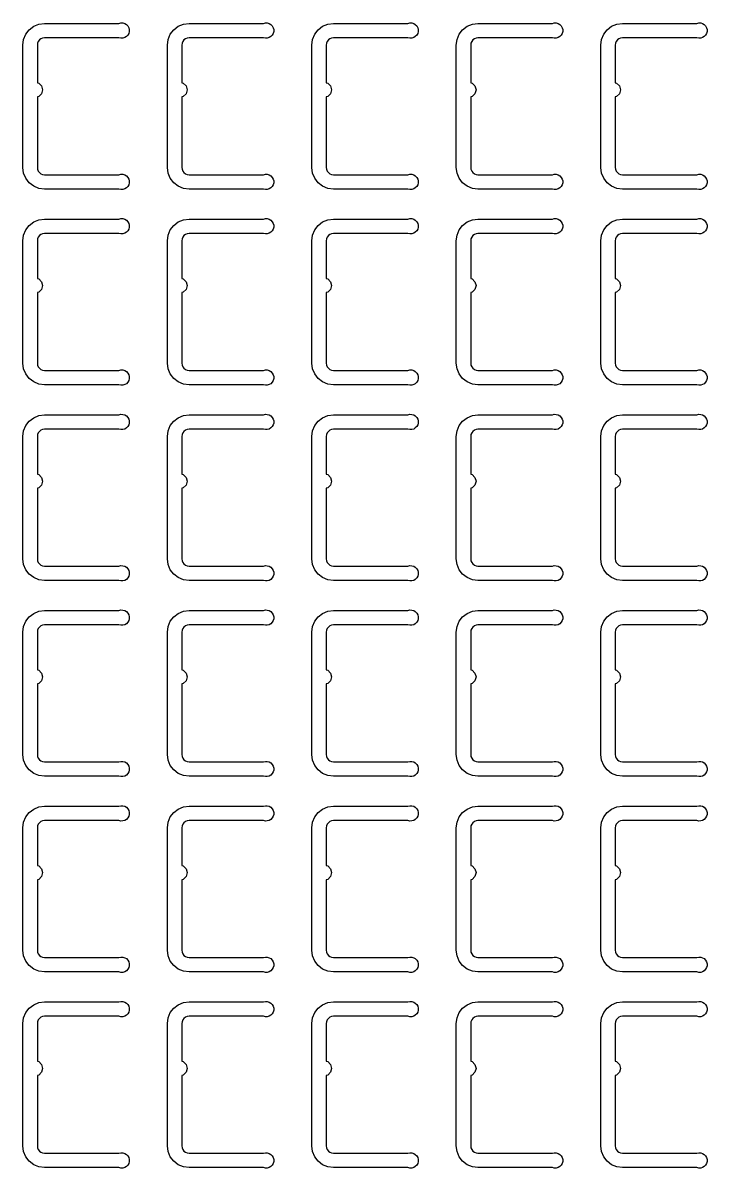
# Model space of a CAD drawing. Extents: x 11 to 212, y 11 to 212.
# Drawn here: x 56.73 to 65.09, y 123.32 to 137.29 of the extents above; entities that cross this region are included whole.
import ezdxf

# ---------------------------------------------------------------- set-up
doc = ezdxf.new("R2010")
doc.units = 0
doc.layers.add('L4', color=7, linetype='continuous')

msp = doc.modelspace()

# ---------------------------------------------------------------- linework, layer by layer
at = {"layer": 'L4'}
for points in [[(57.903, 135.441), (57.926, 135.447), (57.95, 135.446), (57.973, 135.439), (57.994, 135.427), (58.011, 135.409), (58.023, 135.388), (58.029, 135.365), (58.029, 135.341), (58.023, 135.318), (58.011, 135.297), (57.994, 135.279), (57.973, 135.267), (57.95, 135.26), (57.926, 135.259), (57.903, 135.265), (56.994, 135.265), (56.926, 135.274), (56.862, 135.3), (56.807, 135.342), (56.765, 135.397), (56.738, 135.461), (56.729, 135.529), (56.729, 137.024), (56.738, 137.092), (56.765, 137.156), (56.807, 137.211), (56.862, 137.253), (56.926, 137.279), (56.994, 137.288), (57.903, 137.288), (57.926, 137.294), (57.95, 137.293), (57.973, 137.286), (57.994, 137.274), (58.011, 137.256), (58.023, 137.235), (58.029, 137.212), (58.029, 137.188), (58.023, 137.165), (58.011, 137.144), (57.994, 137.126), (57.973, 137.114), (57.95, 137.107), (57.926, 137.106), (57.903, 137.112), (56.994, 137.112), (56.971, 137.109), (56.95, 137.1), (56.932, 137.086), (56.918, 137.068), (56.909, 137.046), (56.906, 137.024), (56.906, 136.563), (56.924, 136.558), (56.958, 136.524), (56.971, 136.476), (56.958, 136.429), (56.924, 136.395), (56.906, 136.39), (56.906, 135.529), (56.909, 135.507), (56.918, 135.485), (56.932, 135.467), (56.95, 135.453), (56.971, 135.444), (56.994, 135.441)], [(59.667, 135.441), (59.691, 135.447), (59.715, 135.446), (59.738, 135.439), (59.759, 135.427), (59.775, 135.409), (59.787, 135.388), (59.793, 135.365), (59.793, 135.341), (59.787, 135.318), (59.775, 135.297), (59.759, 135.279), (59.738, 135.267), (59.715, 135.26), (59.691, 135.259), (59.667, 135.265), (58.759, 135.265), (58.69, 135.274), (58.626, 135.3), (58.572, 135.342), (58.53, 135.397), (58.503, 135.461), (58.494, 135.529), (58.494, 137.024), (58.503, 137.092), (58.53, 137.156), (58.572, 137.211), (58.626, 137.253), (58.69, 137.279), (58.759, 137.288), (59.667, 137.288), (59.691, 137.294), (59.715, 137.293), (59.738, 137.286), (59.759, 137.274), (59.775, 137.256), (59.787, 137.235), (59.793, 137.212), (59.793, 137.188), (59.787, 137.165), (59.775, 137.144), (59.759, 137.126), (59.738, 137.114), (59.715, 137.107), (59.691, 137.106), (59.667, 137.112), (58.759, 137.112), (58.736, 137.109), (58.715, 137.1), (58.696, 137.086), (58.682, 137.068), (58.674, 137.046), (58.671, 137.024), (58.671, 136.563), (58.688, 136.558), (58.723, 136.524), (58.735, 136.476), (58.723, 136.429), (58.688, 136.395), (58.671, 136.39), (58.671, 135.529), (58.674, 135.507), (58.682, 135.485), (58.696, 135.467), (58.715, 135.453), (58.736, 135.444), (58.759, 135.441)], [(61.432, 135.441), (61.455, 135.447), (61.48, 135.446), (61.503, 135.439), (61.523, 135.427), (61.54, 135.409), (61.552, 135.388), (61.558, 135.365), (61.558, 135.341), (61.552, 135.318), (61.54, 135.297), (61.523, 135.279), (61.503, 135.267), (61.48, 135.26), (61.455, 135.259), (61.432, 135.265), (60.524, 135.265), (60.455, 135.274), (60.391, 135.3), (60.336, 135.342), (60.294, 135.397), (60.268, 135.461), (60.259, 135.529), (60.259, 137.024), (60.268, 137.092), (60.294, 137.156), (60.336, 137.211), (60.391, 137.253), (60.455, 137.279), (60.524, 137.288), (61.432, 137.288), (61.455, 137.294), (61.48, 137.293), (61.503, 137.286), (61.523, 137.274), (61.54, 137.256), (61.552, 137.235), (61.558, 137.212), (61.558, 137.188), (61.552, 137.165), (61.54, 137.144), (61.523, 137.126), (61.503, 137.114), (61.48, 137.107), (61.455, 137.106), (61.432, 137.112), (60.524, 137.112), (60.501, 137.109), (60.479, 137.1), (60.461, 137.086), (60.447, 137.068), (60.438, 137.046), (60.435, 137.024), (60.435, 136.563), (60.453, 136.558), (60.487, 136.524), (60.5, 136.476), (60.487, 136.429), (60.453, 136.395), (60.435, 136.39), (60.435, 135.529), (60.438, 135.507), (60.447, 135.485), (60.461, 135.467), (60.479, 135.453), (60.501, 135.444), (60.524, 135.441)], [(63.197, 135.441), (63.22, 135.447), (63.244, 135.446), (63.267, 135.439), (63.288, 135.427), (63.305, 135.409), (63.317, 135.388), (63.323, 135.365), (63.323, 135.341), (63.317, 135.318), (63.305, 135.297), (63.288, 135.279), (63.267, 135.267), (63.244, 135.26), (63.22, 135.259), (63.197, 135.265), (62.288, 135.265), (62.22, 135.274), (62.156, 135.3), (62.101, 135.342), (62.059, 135.397), (62.033, 135.461), (62.024, 135.529), (62.024, 137.024), (62.033, 137.092), (62.059, 137.156), (62.101, 137.211), (62.156, 137.253), (62.22, 137.279), (62.288, 137.288), (63.197, 137.288), (63.22, 137.294), (63.244, 137.293), (63.267, 137.286), (63.288, 137.274), (63.305, 137.256), (63.317, 137.235), (63.323, 137.212), (63.323, 137.188), (63.317, 137.165), (63.305, 137.144), (63.288, 137.126), (63.267, 137.114), (63.244, 137.107), (63.22, 137.106), (63.197, 137.112), (62.288, 137.112), (62.265, 137.109), (62.244, 137.1), (62.226, 137.086), (62.212, 137.068), (62.203, 137.046), (62.2, 137.024), (62.2, 136.563), (62.218, 136.558), (62.252, 136.524), (62.265, 136.476), (62.252, 136.429), (62.218, 136.395), (62.2, 136.39), (62.2, 135.529), (62.203, 135.507), (62.212, 135.485), (62.226, 135.467), (62.244, 135.453), (62.265, 135.444), (62.288, 135.441)], [(64.961, 135.441), (64.985, 135.447), (65.009, 135.446), (65.032, 135.439), (65.053, 135.427), (65.069, 135.409), (65.081, 135.388), (65.087, 135.365), (65.087, 135.341), (65.081, 135.318), (65.069, 135.297), (65.053, 135.279), (65.032, 135.267), (65.009, 135.26), (64.985, 135.259), (64.961, 135.265), (64.053, 135.265), (63.984, 135.274), (63.921, 135.3), (63.866, 135.342), (63.824, 135.397), (63.797, 135.461), (63.788, 135.529), (63.788, 137.024), (63.797, 137.092), (63.824, 137.156), (63.866, 137.211), (63.921, 137.253), (63.984, 137.279), (64.053, 137.288), (64.961, 137.288), (64.985, 137.294), (65.009, 137.293), (65.032, 137.286), (65.053, 137.274), (65.069, 137.256), (65.081, 137.235), (65.087, 137.212), (65.087, 137.188), (65.081, 137.165), (65.069, 137.144), (65.053, 137.126), (65.032, 137.114), (65.009, 137.107), (64.985, 137.106), (64.961, 137.112), (64.053, 137.112), (64.03, 137.109), (64.009, 137.1), (63.991, 137.086), (63.977, 137.068), (63.968, 137.046), (63.965, 137.024), (63.965, 136.563), (63.982, 136.558), (64.017, 136.524), (64.029, 136.476), (64.017, 136.429), (63.982, 136.395), (63.965, 136.39), (63.965, 135.529), (63.968, 135.507), (63.977, 135.485), (63.991, 135.467), (64.009, 135.453), (64.03, 135.444), (64.053, 135.441)], [(57.903, 133.053), (57.926, 133.058), (57.95, 133.058), (57.973, 133.051), (57.994, 133.038), (58.011, 133.021), (58.023, 133), (58.029, 132.977), (58.029, 132.953), (58.023, 132.929), (58.011, 132.908), (57.994, 132.891), (57.973, 132.879), (57.95, 132.872), (57.926, 132.871), (57.903, 132.876), (56.994, 132.876), (56.926, 132.885), (56.862, 132.912), (56.807, 132.954), (56.765, 133.009), (56.738, 133.073), (56.729, 133.141), (56.729, 134.635), (56.738, 134.704), (56.765, 134.768), (56.807, 134.822), (56.862, 134.865), (56.926, 134.891), (56.994, 134.9), (57.903, 134.9), (57.926, 134.905), (57.95, 134.905), (57.973, 134.898), (57.994, 134.885), (58.011, 134.868), (58.023, 134.847), (58.029, 134.824), (58.029, 134.8), (58.023, 134.776), (58.011, 134.755), (57.994, 134.738), (57.973, 134.726), (57.95, 134.719), (57.926, 134.718), (57.903, 134.724), (56.994, 134.724), (56.971, 134.721), (56.95, 134.712), (56.932, 134.698), (56.918, 134.679), (56.909, 134.658), (56.906, 134.635), (56.906, 134.174), (56.924, 134.17), (56.958, 134.135), (56.971, 134.088), (56.958, 134.041), (56.924, 134.007), (56.906, 134.002), (56.906, 133.141), (56.909, 133.118), (56.918, 133.097), (56.932, 133.079), (56.95, 133.065), (56.971, 133.056), (56.994, 133.053)], [(59.667, 133.053), (59.691, 133.058), (59.715, 133.058), (59.738, 133.051), (59.759, 133.038), (59.775, 133.021), (59.787, 133), (59.793, 132.977), (59.793, 132.953), (59.787, 132.929), (59.775, 132.908), (59.759, 132.891), (59.738, 132.879), (59.715, 132.872), (59.691, 132.871), (59.667, 132.876), (58.759, 132.876), (58.69, 132.885), (58.626, 132.912), (58.572, 132.954), (58.53, 133.009), (58.503, 133.073), (58.494, 133.141), (58.494, 134.635), (58.503, 134.704), (58.53, 134.768), (58.572, 134.822), (58.626, 134.865), (58.69, 134.891), (58.759, 134.9), (59.667, 134.9), (59.691, 134.905), (59.715, 134.905), (59.738, 134.898), (59.759, 134.885), (59.775, 134.868), (59.787, 134.847), (59.793, 134.824), (59.793, 134.8), (59.787, 134.776), (59.775, 134.755), (59.759, 134.738), (59.738, 134.726), (59.715, 134.719), (59.691, 134.718), (59.667, 134.724), (58.759, 134.724), (58.736, 134.721), (58.715, 134.712), (58.696, 134.698), (58.682, 134.679), (58.674, 134.658), (58.671, 134.635), (58.671, 134.174), (58.688, 134.17), (58.723, 134.135), (58.735, 134.088), (58.723, 134.041), (58.688, 134.007), (58.671, 134.002), (58.671, 133.141), (58.674, 133.118), (58.682, 133.097), (58.696, 133.079), (58.715, 133.065), (58.736, 133.056), (58.759, 133.053)], [(61.432, 133.053), (61.455, 133.058), (61.48, 133.058), (61.503, 133.051), (61.523, 133.038), (61.54, 133.021), (61.552, 133), (61.558, 132.977), (61.558, 132.953), (61.552, 132.929), (61.54, 132.908), (61.523, 132.891), (61.503, 132.879), (61.48, 132.872), (61.455, 132.871), (61.432, 132.876), (60.524, 132.876), (60.455, 132.885), (60.391, 132.912), (60.336, 132.954), (60.294, 133.009), (60.268, 133.073), (60.259, 133.141), (60.259, 134.635), (60.268, 134.704), (60.294, 134.768), (60.336, 134.822), (60.391, 134.865), (60.455, 134.891), (60.524, 134.9), (61.432, 134.9), (61.455, 134.905), (61.48, 134.905), (61.503, 134.898), (61.523, 134.885), (61.54, 134.868), (61.552, 134.847), (61.558, 134.824), (61.558, 134.8), (61.552, 134.776), (61.54, 134.755), (61.523, 134.738), (61.503, 134.726), (61.48, 134.719), (61.455, 134.718), (61.432, 134.724), (60.524, 134.724), (60.501, 134.721), (60.479, 134.712), (60.461, 134.698), (60.447, 134.679), (60.438, 134.658), (60.435, 134.635), (60.435, 134.174), (60.453, 134.17), (60.487, 134.135), (60.5, 134.088), (60.487, 134.041), (60.453, 134.007), (60.435, 134.002), (60.435, 133.141), (60.438, 133.118), (60.447, 133.097), (60.461, 133.079), (60.479, 133.065), (60.501, 133.056), (60.524, 133.053)], [(63.197, 133.053), (63.22, 133.058), (63.244, 133.058), (63.267, 133.051), (63.288, 133.038), (63.305, 133.021), (63.317, 133), (63.323, 132.977), (63.323, 132.953), (63.317, 132.929), (63.305, 132.908), (63.288, 132.891), (63.267, 132.879), (63.244, 132.872), (63.22, 132.871), (63.197, 132.876), (62.288, 132.876), (62.22, 132.885), (62.156, 132.912), (62.101, 132.954), (62.059, 133.009), (62.033, 133.073), (62.024, 133.141), (62.024, 134.635), (62.033, 134.704), (62.059, 134.768), (62.101, 134.822), (62.156, 134.865), (62.22, 134.891), (62.288, 134.9), (63.197, 134.9), (63.22, 134.905), (63.244, 134.905), (63.267, 134.898), (63.288, 134.885), (63.305, 134.868), (63.317, 134.847), (63.323, 134.824), (63.323, 134.8), (63.317, 134.776), (63.305, 134.755), (63.288, 134.738), (63.267, 134.726), (63.244, 134.719), (63.22, 134.718), (63.197, 134.724), (62.288, 134.724), (62.265, 134.721), (62.244, 134.712), (62.226, 134.698), (62.212, 134.679), (62.203, 134.658), (62.2, 134.635), (62.2, 134.174), (62.218, 134.17), (62.252, 134.135), (62.265, 134.088), (62.252, 134.041), (62.218, 134.007), (62.2, 134.002), (62.2, 133.141), (62.203, 133.118), (62.212, 133.097), (62.226, 133.079), (62.244, 133.065), (62.265, 133.056), (62.288, 133.053)], [(64.961, 133.053), (64.985, 133.058), (65.009, 133.058), (65.032, 133.051), (65.053, 133.038), (65.069, 133.021), (65.081, 133), (65.087, 132.977), (65.087, 132.953), (65.081, 132.929), (65.069, 132.908), (65.053, 132.891), (65.032, 132.879), (65.009, 132.872), (64.985, 132.871), (64.961, 132.876), (64.053, 132.876), (63.984, 132.885), (63.921, 132.912), (63.866, 132.954), (63.824, 133.009), (63.797, 133.073), (63.788, 133.141), (63.788, 134.635), (63.797, 134.704), (63.824, 134.768), (63.866, 134.822), (63.921, 134.865), (63.984, 134.891), (64.053, 134.9), (64.961, 134.9), (64.985, 134.905), (65.009, 134.905), (65.032, 134.898), (65.053, 134.885), (65.069, 134.868), (65.081, 134.847), (65.087, 134.824), (65.087, 134.8), (65.081, 134.776), (65.069, 134.755), (65.053, 134.738), (65.032, 134.726), (65.009, 134.719), (64.985, 134.718), (64.961, 134.724), (64.053, 134.724), (64.03, 134.721), (64.009, 134.712), (63.991, 134.698), (63.977, 134.679), (63.968, 134.658), (63.965, 134.635), (63.965, 134.174), (63.982, 134.17), (64.017, 134.135), (64.029, 134.088), (64.017, 134.041), (63.982, 134.007), (63.965, 134.002), (63.965, 133.141), (63.968, 133.118), (63.977, 133.097), (63.991, 133.079), (64.009, 133.065), (64.03, 133.056), (64.053, 133.053)], [(57.903, 130.665), (57.926, 130.67), (57.95, 130.669), (57.973, 130.663), (57.994, 130.65), (58.011, 130.633), (58.023, 130.612), (58.029, 130.589), (58.029, 130.564), (58.023, 130.541), (58.011, 130.52), (57.994, 130.503), (57.973, 130.49), (57.95, 130.484), (57.926, 130.483), (57.903, 130.488), (56.994, 130.488), (56.926, 130.497), (56.862, 130.524), (56.807, 130.566), (56.765, 130.621), (56.738, 130.684), (56.729, 130.753), (56.729, 132.247), (56.738, 132.316), (56.765, 132.379), (56.807, 132.434), (56.862, 132.476), (56.926, 132.503), (56.994, 132.512), (57.903, 132.512), (57.926, 132.517), (57.95, 132.516), (57.973, 132.51), (57.994, 132.497), (58.011, 132.48), (58.023, 132.459), (58.029, 132.436), (58.029, 132.411), (58.023, 132.388), (58.011, 132.367), (57.994, 132.35), (57.973, 132.337), (57.95, 132.331), (57.926, 132.33), (57.903, 132.335), (56.994, 132.335), (56.971, 132.332), (56.95, 132.323), (56.932, 132.309), (56.918, 132.291), (56.909, 132.27), (56.906, 132.247), (56.906, 131.786), (56.924, 131.782), (56.958, 131.747), (56.971, 131.7), (56.958, 131.653), (56.924, 131.618), (56.906, 131.614), (56.906, 130.753), (56.909, 130.73), (56.918, 130.709), (56.932, 130.691), (56.95, 130.677), (56.971, 130.668), (56.994, 130.665)], [(59.667, 130.665), (59.691, 130.67), (59.715, 130.669), (59.738, 130.663), (59.759, 130.65), (59.775, 130.633), (59.787, 130.612), (59.793, 130.589), (59.793, 130.564), (59.787, 130.541), (59.775, 130.52), (59.759, 130.503), (59.738, 130.49), (59.715, 130.484), (59.691, 130.483), (59.667, 130.488), (58.759, 130.488), (58.69, 130.497), (58.626, 130.524), (58.572, 130.566), (58.53, 130.621), (58.503, 130.684), (58.494, 130.753), (58.494, 132.247), (58.503, 132.316), (58.53, 132.379), (58.572, 132.434), (58.626, 132.476), (58.69, 132.503), (58.759, 132.512), (59.667, 132.512), (59.691, 132.517), (59.715, 132.516), (59.738, 132.51), (59.759, 132.497), (59.775, 132.48), (59.787, 132.459), (59.793, 132.436), (59.793, 132.411), (59.787, 132.388), (59.775, 132.367), (59.759, 132.35), (59.738, 132.337), (59.715, 132.331), (59.691, 132.33), (59.667, 132.335), (58.759, 132.335), (58.736, 132.332), (58.715, 132.323), (58.696, 132.309), (58.682, 132.291), (58.674, 132.27), (58.671, 132.247), (58.671, 131.786), (58.688, 131.782), (58.723, 131.747), (58.735, 131.7), (58.723, 131.653), (58.688, 131.618), (58.671, 131.614), (58.671, 130.753), (58.674, 130.73), (58.682, 130.709), (58.696, 130.691), (58.715, 130.677), (58.736, 130.668), (58.759, 130.665)], [(61.432, 130.665), (61.455, 130.67), (61.48, 130.669), (61.503, 130.663), (61.523, 130.65), (61.54, 130.633), (61.552, 130.612), (61.558, 130.589), (61.558, 130.564), (61.552, 130.541), (61.54, 130.52), (61.523, 130.503), (61.503, 130.49), (61.48, 130.484), (61.455, 130.483), (61.432, 130.488), (60.524, 130.488), (60.455, 130.497), (60.391, 130.524), (60.336, 130.566), (60.294, 130.621), (60.268, 130.684), (60.259, 130.753), (60.259, 132.247), (60.268, 132.316), (60.294, 132.379), (60.336, 132.434), (60.391, 132.476), (60.455, 132.503), (60.524, 132.512), (61.432, 132.512), (61.455, 132.517), (61.48, 132.516), (61.503, 132.51), (61.523, 132.497), (61.54, 132.48), (61.552, 132.459), (61.558, 132.436), (61.558, 132.411), (61.552, 132.388), (61.54, 132.367), (61.523, 132.35), (61.503, 132.337), (61.48, 132.331), (61.455, 132.33), (61.432, 132.335), (60.524, 132.335), (60.501, 132.332), (60.479, 132.323), (60.461, 132.309), (60.447, 132.291), (60.438, 132.27), (60.435, 132.247), (60.435, 131.786), (60.453, 131.782), (60.487, 131.747), (60.5, 131.7), (60.487, 131.653), (60.453, 131.618), (60.435, 131.614), (60.435, 130.753), (60.438, 130.73), (60.447, 130.709), (60.461, 130.691), (60.479, 130.677), (60.501, 130.668), (60.524, 130.665)], [(63.197, 130.665), (63.22, 130.67), (63.244, 130.669), (63.267, 130.663), (63.288, 130.65), (63.305, 130.633), (63.317, 130.612), (63.323, 130.589), (63.323, 130.564), (63.317, 130.541), (63.305, 130.52), (63.288, 130.503), (63.267, 130.49), (63.244, 130.484), (63.22, 130.483), (63.197, 130.488), (62.288, 130.488), (62.22, 130.497), (62.156, 130.524), (62.101, 130.566), (62.059, 130.621), (62.033, 130.684), (62.024, 130.753), (62.024, 132.247), (62.033, 132.316), (62.059, 132.379), (62.101, 132.434), (62.156, 132.476), (62.22, 132.503), (62.288, 132.512), (63.197, 132.512), (63.22, 132.517), (63.244, 132.516), (63.267, 132.51), (63.288, 132.497), (63.305, 132.48), (63.317, 132.459), (63.323, 132.436), (63.323, 132.411), (63.317, 132.388), (63.305, 132.367), (63.288, 132.35), (63.267, 132.337), (63.244, 132.331), (63.22, 132.33), (63.197, 132.335), (62.288, 132.335), (62.265, 132.332), (62.244, 132.323), (62.226, 132.309), (62.212, 132.291), (62.203, 132.27), (62.2, 132.247), (62.2, 131.786), (62.218, 131.782), (62.252, 131.747), (62.265, 131.7), (62.252, 131.653), (62.218, 131.618), (62.2, 131.614), (62.2, 130.753), (62.203, 130.73), (62.212, 130.709), (62.226, 130.691), (62.244, 130.677), (62.265, 130.668), (62.288, 130.665)], [(64.961, 130.665), (64.985, 130.67), (65.009, 130.669), (65.032, 130.663), (65.053, 130.65), (65.069, 130.633), (65.081, 130.612), (65.087, 130.589), (65.087, 130.564), (65.081, 130.541), (65.069, 130.52), (65.053, 130.503), (65.032, 130.49), (65.009, 130.484), (64.985, 130.483), (64.961, 130.488), (64.053, 130.488), (63.984, 130.497), (63.921, 130.524), (63.866, 130.566), (63.824, 130.621), (63.797, 130.684), (63.788, 130.753), (63.788, 132.247), (63.797, 132.316), (63.824, 132.379), (63.866, 132.434), (63.921, 132.476), (63.984, 132.503), (64.053, 132.512), (64.961, 132.512), (64.985, 132.517), (65.009, 132.516), (65.032, 132.51), (65.053, 132.497), (65.069, 132.48), (65.081, 132.459), (65.087, 132.436), (65.087, 132.411), (65.081, 132.388), (65.069, 132.367), (65.053, 132.35), (65.032, 132.337), (65.009, 132.331), (64.985, 132.33), (64.961, 132.335), (64.053, 132.335), (64.03, 132.332), (64.009, 132.323), (63.991, 132.309), (63.977, 132.291), (63.968, 132.27), (63.965, 132.247), (63.965, 131.786), (63.982, 131.782), (64.017, 131.747), (64.029, 131.7), (64.017, 131.653), (63.982, 131.618), (63.965, 131.614), (63.965, 130.753), (63.968, 130.73), (63.977, 130.709), (63.991, 130.691), (64.009, 130.677), (64.03, 130.668), (64.053, 130.665)], [(57.903, 128.276), (57.926, 128.282), (57.95, 128.281), (57.973, 128.274), (57.994, 128.262), (58.011, 128.245), (58.023, 128.224), (58.029, 128.2), (58.029, 128.176), (58.023, 128.153), (58.011, 128.132), (57.994, 128.115), (57.973, 128.102), (57.95, 128.095), (57.926, 128.095), (57.903, 128.1), (56.994, 128.1), (56.926, 128.109), (56.862, 128.135), (56.807, 128.178), (56.765, 128.232), (56.738, 128.296), (56.729, 128.365), (56.729, 129.859), (56.738, 129.927), (56.765, 129.991), (56.807, 130.046), (56.862, 130.088), (56.926, 130.115), (56.994, 130.124), (57.903, 130.124), (57.926, 130.129), (57.95, 130.128), (57.973, 130.121), (57.994, 130.109), (58.011, 130.092), (58.023, 130.071), (58.029, 130.047), (58.029, 130.023), (58.023, 130), (58.011, 129.979), (57.994, 129.962), (57.973, 129.949), (57.95, 129.942), (57.926, 129.942), (57.903, 129.947), (56.994, 129.947), (56.971, 129.944), (56.95, 129.935), (56.932, 129.921), (56.918, 129.903), (56.909, 129.882), (56.906, 129.859), (56.906, 129.398), (56.924, 129.393), (56.958, 129.359), (56.971, 129.312), (56.958, 129.265), (56.924, 129.23), (56.906, 129.226), (56.906, 128.365), (56.909, 128.342), (56.918, 128.321), (56.932, 128.302), (56.95, 128.288), (56.971, 128.279), (56.994, 128.276)], [(59.667, 128.276), (59.691, 128.282), (59.715, 128.281), (59.738, 128.274), (59.759, 128.262), (59.775, 128.245), (59.787, 128.224), (59.793, 128.2), (59.793, 128.176), (59.787, 128.153), (59.775, 128.132), (59.759, 128.115), (59.738, 128.102), (59.715, 128.095), (59.691, 128.095), (59.667, 128.1), (58.759, 128.1), (58.69, 128.109), (58.626, 128.135), (58.572, 128.178), (58.53, 128.232), (58.503, 128.296), (58.494, 128.365), (58.494, 129.859), (58.503, 129.927), (58.53, 129.991), (58.572, 130.046), (58.626, 130.088), (58.69, 130.115), (58.759, 130.124), (59.667, 130.124), (59.691, 130.129), (59.715, 130.128), (59.738, 130.121), (59.759, 130.109), (59.775, 130.092), (59.787, 130.071), (59.793, 130.047), (59.793, 130.023), (59.787, 130), (59.775, 129.979), (59.759, 129.962), (59.738, 129.949), (59.715, 129.942), (59.691, 129.942), (59.667, 129.947), (58.759, 129.947), (58.736, 129.944), (58.715, 129.935), (58.696, 129.921), (58.682, 129.903), (58.674, 129.882), (58.671, 129.859), (58.671, 129.398), (58.688, 129.393), (58.723, 129.359), (58.735, 129.312), (58.723, 129.265), (58.688, 129.23), (58.671, 129.226), (58.671, 128.365), (58.674, 128.342), (58.682, 128.321), (58.696, 128.302), (58.715, 128.288), (58.736, 128.279), (58.759, 128.276)], [(61.432, 128.276), (61.455, 128.282), (61.48, 128.281), (61.503, 128.274), (61.523, 128.262), (61.54, 128.245), (61.552, 128.224), (61.558, 128.2), (61.558, 128.176), (61.552, 128.153), (61.54, 128.132), (61.523, 128.115), (61.503, 128.102), (61.48, 128.095), (61.455, 128.095), (61.432, 128.1), (60.524, 128.1), (60.455, 128.109), (60.391, 128.135), (60.336, 128.178), (60.294, 128.232), (60.268, 128.296), (60.259, 128.365), (60.259, 129.859), (60.268, 129.927), (60.294, 129.991), (60.336, 130.046), (60.391, 130.088), (60.455, 130.115), (60.524, 130.124), (61.432, 130.124), (61.455, 130.129), (61.48, 130.128), (61.503, 130.121), (61.523, 130.109), (61.54, 130.092), (61.552, 130.071), (61.558, 130.047), (61.558, 130.023), (61.552, 130), (61.54, 129.979), (61.523, 129.962), (61.503, 129.949), (61.48, 129.942), (61.455, 129.942), (61.432, 129.947), (60.524, 129.947), (60.501, 129.944), (60.479, 129.935), (60.461, 129.921), (60.447, 129.903), (60.438, 129.882), (60.435, 129.859), (60.435, 129.398), (60.453, 129.393), (60.487, 129.359), (60.5, 129.312), (60.487, 129.265), (60.453, 129.23), (60.435, 129.226), (60.435, 128.365), (60.438, 128.342), (60.447, 128.321), (60.461, 128.302), (60.479, 128.288), (60.501, 128.279), (60.524, 128.276)], [(63.197, 128.276), (63.22, 128.282), (63.244, 128.281), (63.267, 128.274), (63.288, 128.262), (63.305, 128.245), (63.317, 128.224), (63.323, 128.2), (63.323, 128.176), (63.317, 128.153), (63.305, 128.132), (63.288, 128.115), (63.267, 128.102), (63.244, 128.095), (63.22, 128.095), (63.197, 128.1), (62.288, 128.1), (62.22, 128.109), (62.156, 128.135), (62.101, 128.178), (62.059, 128.232), (62.033, 128.296), (62.024, 128.365), (62.024, 129.859), (62.033, 129.927), (62.059, 129.991), (62.101, 130.046), (62.156, 130.088), (62.22, 130.115), (62.288, 130.124), (63.197, 130.124), (63.22, 130.129), (63.244, 130.128), (63.267, 130.121), (63.288, 130.109), (63.305, 130.092), (63.317, 130.071), (63.323, 130.047), (63.323, 130.023), (63.317, 130), (63.305, 129.979), (63.288, 129.962), (63.267, 129.949), (63.244, 129.942), (63.22, 129.942), (63.197, 129.947), (62.288, 129.947), (62.265, 129.944), (62.244, 129.935), (62.226, 129.921), (62.212, 129.903), (62.203, 129.882), (62.2, 129.859), (62.2, 129.398), (62.218, 129.393), (62.252, 129.359), (62.265, 129.312), (62.252, 129.265), (62.218, 129.23), (62.2, 129.226), (62.2, 128.365), (62.203, 128.342), (62.212, 128.321), (62.226, 128.302), (62.244, 128.288), (62.265, 128.279), (62.288, 128.276)], [(64.961, 128.276), (64.985, 128.282), (65.009, 128.281), (65.032, 128.274), (65.053, 128.262), (65.069, 128.245), (65.081, 128.224), (65.087, 128.2), (65.087, 128.176), (65.081, 128.153), (65.069, 128.132), (65.053, 128.115), (65.032, 128.102), (65.009, 128.095), (64.985, 128.095), (64.961, 128.1), (64.053, 128.1), (63.984, 128.109), (63.921, 128.135), (63.866, 128.178), (63.824, 128.232), (63.797, 128.296), (63.788, 128.365), (63.788, 129.859), (63.797, 129.927), (63.824, 129.991), (63.866, 130.046), (63.921, 130.088), (63.984, 130.115), (64.053, 130.124), (64.961, 130.124), (64.985, 130.129), (65.009, 130.128), (65.032, 130.121), (65.053, 130.109), (65.069, 130.092), (65.081, 130.071), (65.087, 130.047), (65.087, 130.023), (65.081, 130), (65.069, 129.979), (65.053, 129.962), (65.032, 129.949), (65.009, 129.942), (64.985, 129.942), (64.961, 129.947), (64.053, 129.947), (64.03, 129.944), (64.009, 129.935), (63.991, 129.921), (63.977, 129.903), (63.968, 129.882), (63.965, 129.859), (63.965, 129.398), (63.982, 129.393), (64.017, 129.359), (64.029, 129.312), (64.017, 129.265), (63.982, 129.23), (63.965, 129.226), (63.965, 128.365), (63.968, 128.342), (63.977, 128.321), (63.991, 128.302), (64.009, 128.288), (64.03, 128.279), (64.053, 128.276)], [(57.903, 125.888), (57.926, 125.894), (57.95, 125.893), (57.973, 125.886), (57.994, 125.874), (58.011, 125.856), (58.023, 125.835), (58.029, 125.812), (58.029, 125.788), (58.023, 125.765), (58.011, 125.744), (57.994, 125.726), (57.973, 125.714), (57.95, 125.707), (57.926, 125.706), (57.903, 125.712), (56.994, 125.712), (56.926, 125.721), (56.862, 125.747), (56.807, 125.789), (56.765, 125.844), (56.738, 125.908), (56.729, 125.976), (56.729, 127.471), (56.738, 127.539), (56.765, 127.603), (56.807, 127.658), (56.862, 127.7), (56.926, 127.726), (56.994, 127.735), (57.903, 127.735), (57.926, 127.741), (57.95, 127.74), (57.973, 127.733), (57.994, 127.721), (58.011, 127.703), (58.023, 127.682), (58.029, 127.659), (58.029, 127.635), (58.023, 127.612), (58.011, 127.591), (57.994, 127.573), (57.973, 127.561), (57.95, 127.554), (57.926, 127.553), (57.903, 127.559), (56.994, 127.559), (56.971, 127.556), (56.95, 127.547), (56.932, 127.533), (56.918, 127.515), (56.909, 127.493), (56.906, 127.471), (56.906, 127.01), (56.924, 127.005), (56.958, 126.971), (56.971, 126.924), (56.958, 126.876), (56.924, 126.842), (56.906, 126.837), (56.906, 125.976), (56.909, 125.954), (56.918, 125.932), (56.932, 125.914), (56.95, 125.9), (56.971, 125.891), (56.994, 125.888)], [(59.667, 125.888), (59.691, 125.894), (59.715, 125.893), (59.738, 125.886), (59.759, 125.874), (59.775, 125.856), (59.787, 125.835), (59.793, 125.812), (59.793, 125.788), (59.787, 125.765), (59.775, 125.744), (59.759, 125.726), (59.738, 125.714), (59.715, 125.707), (59.691, 125.706), (59.667, 125.712), (58.759, 125.712), (58.69, 125.721), (58.626, 125.747), (58.572, 125.789), (58.53, 125.844), (58.503, 125.908), (58.494, 125.976), (58.494, 127.471), (58.503, 127.539), (58.53, 127.603), (58.572, 127.658), (58.626, 127.7), (58.69, 127.726), (58.759, 127.735), (59.667, 127.735), (59.691, 127.741), (59.715, 127.74), (59.738, 127.733), (59.759, 127.721), (59.775, 127.703), (59.787, 127.682), (59.793, 127.659), (59.793, 127.635), (59.787, 127.612), (59.775, 127.591), (59.759, 127.573), (59.738, 127.561), (59.715, 127.554), (59.691, 127.553), (59.667, 127.559), (58.759, 127.559), (58.736, 127.556), (58.715, 127.547), (58.696, 127.533), (58.682, 127.515), (58.674, 127.493), (58.671, 127.471), (58.671, 127.01), (58.688, 127.005), (58.723, 126.971), (58.735, 126.924), (58.723, 126.876), (58.688, 126.842), (58.671, 126.837), (58.671, 125.976), (58.674, 125.954), (58.682, 125.932), (58.696, 125.914), (58.715, 125.9), (58.736, 125.891), (58.759, 125.888)], [(61.432, 125.888), (61.455, 125.894), (61.48, 125.893), (61.503, 125.886), (61.523, 125.874), (61.54, 125.856), (61.552, 125.835), (61.558, 125.812), (61.558, 125.788), (61.552, 125.765), (61.54, 125.744), (61.523, 125.726), (61.503, 125.714), (61.48, 125.707), (61.455, 125.706), (61.432, 125.712), (60.524, 125.712), (60.455, 125.721), (60.391, 125.747), (60.336, 125.789), (60.294, 125.844), (60.268, 125.908), (60.259, 125.976), (60.259, 127.471), (60.268, 127.539), (60.294, 127.603), (60.336, 127.658), (60.391, 127.7), (60.455, 127.726), (60.524, 127.735), (61.432, 127.735), (61.455, 127.741), (61.48, 127.74), (61.503, 127.733), (61.523, 127.721), (61.54, 127.703), (61.552, 127.682), (61.558, 127.659), (61.558, 127.635), (61.552, 127.612), (61.54, 127.591), (61.523, 127.573), (61.503, 127.561), (61.48, 127.554), (61.455, 127.553), (61.432, 127.559), (60.524, 127.559), (60.501, 127.556), (60.479, 127.547), (60.461, 127.533), (60.447, 127.515), (60.438, 127.493), (60.435, 127.471), (60.435, 127.01), (60.453, 127.005), (60.487, 126.971), (60.5, 126.924), (60.487, 126.876), (60.453, 126.842), (60.435, 126.837), (60.435, 125.976), (60.438, 125.954), (60.447, 125.932), (60.461, 125.914), (60.479, 125.9), (60.501, 125.891), (60.524, 125.888)], [(63.197, 125.888), (63.22, 125.894), (63.244, 125.893), (63.267, 125.886), (63.288, 125.874), (63.305, 125.856), (63.317, 125.835), (63.323, 125.812), (63.323, 125.788), (63.317, 125.765), (63.305, 125.744), (63.288, 125.726), (63.267, 125.714), (63.244, 125.707), (63.22, 125.706), (63.197, 125.712), (62.288, 125.712), (62.22, 125.721), (62.156, 125.747), (62.101, 125.789), (62.059, 125.844), (62.033, 125.908), (62.024, 125.976), (62.024, 127.471), (62.033, 127.539), (62.059, 127.603), (62.101, 127.658), (62.156, 127.7), (62.22, 127.726), (62.288, 127.735), (63.197, 127.735), (63.22, 127.741), (63.244, 127.74), (63.267, 127.733), (63.288, 127.721), (63.305, 127.703), (63.317, 127.682), (63.323, 127.659), (63.323, 127.635), (63.317, 127.612), (63.305, 127.591), (63.288, 127.573), (63.267, 127.561), (63.244, 127.554), (63.22, 127.553), (63.197, 127.559), (62.288, 127.559), (62.265, 127.556), (62.244, 127.547), (62.226, 127.533), (62.212, 127.515), (62.203, 127.493), (62.2, 127.471), (62.2, 127.01), (62.218, 127.005), (62.252, 126.971), (62.265, 126.924), (62.252, 126.876), (62.218, 126.842), (62.2, 126.837), (62.2, 125.976), (62.203, 125.954), (62.212, 125.932), (62.226, 125.914), (62.244, 125.9), (62.265, 125.891), (62.288, 125.888)], [(64.961, 125.888), (64.985, 125.894), (65.009, 125.893), (65.032, 125.886), (65.053, 125.874), (65.069, 125.856), (65.081, 125.835), (65.087, 125.812), (65.087, 125.788), (65.081, 125.765), (65.069, 125.744), (65.053, 125.726), (65.032, 125.714), (65.009, 125.707), (64.985, 125.706), (64.961, 125.712), (64.053, 125.712), (63.984, 125.721), (63.921, 125.747), (63.866, 125.789), (63.824, 125.844), (63.797, 125.908), (63.788, 125.976), (63.788, 127.471), (63.797, 127.539), (63.824, 127.603), (63.866, 127.658), (63.921, 127.7), (63.984, 127.726), (64.053, 127.735), (64.961, 127.735), (64.985, 127.741), (65.009, 127.74), (65.032, 127.733), (65.053, 127.721), (65.069, 127.703), (65.081, 127.682), (65.087, 127.659), (65.087, 127.635), (65.081, 127.612), (65.069, 127.591), (65.053, 127.573), (65.032, 127.561), (65.009, 127.554), (64.985, 127.553), (64.961, 127.559), (64.053, 127.559), (64.03, 127.556), (64.009, 127.547), (63.991, 127.533), (63.977, 127.515), (63.968, 127.493), (63.965, 127.471), (63.965, 127.01), (63.982, 127.005), (64.017, 126.971), (64.029, 126.924), (64.017, 126.876), (63.982, 126.842), (63.965, 126.837), (63.965, 125.976), (63.968, 125.954), (63.977, 125.932), (63.991, 125.914), (64.009, 125.9), (64.03, 125.891), (64.053, 125.888)], [(57.903, 123.5), (57.926, 123.505), (57.95, 123.505), (57.973, 123.498), (57.994, 123.485), (58.011, 123.468), (58.023, 123.447), (58.029, 123.424), (58.029, 123.4), (58.023, 123.376), (58.011, 123.355), (57.994, 123.338), (57.973, 123.326), (57.95, 123.319), (57.926, 123.318), (57.903, 123.324), (56.994, 123.324), (56.926, 123.333), (56.862, 123.359), (56.807, 123.401), (56.765, 123.456), (56.738, 123.52), (56.729, 123.588), (56.729, 125.082), (56.738, 125.151), (56.765, 125.215), (56.807, 125.27), (56.862, 125.312), (56.926, 125.338), (56.994, 125.347), (57.903, 125.347), (57.926, 125.352), (57.95, 125.352), (57.973, 125.345), (57.994, 125.332), (58.011, 125.315), (58.023, 125.294), (58.029, 125.271), (58.029, 125.247), (58.023, 125.223), (58.011, 125.202), (57.994, 125.185), (57.973, 125.173), (57.95, 125.166), (57.926, 125.165), (57.903, 125.171), (56.994, 125.171), (56.971, 125.168), (56.95, 125.159), (56.932, 125.145), (56.918, 125.126), (56.909, 125.105), (56.906, 125.082), (56.906, 124.622), (56.924, 124.617), (56.958, 124.582), (56.971, 124.535), (56.958, 124.488), (56.924, 124.454), (56.906, 124.449), (56.906, 123.588), (56.909, 123.565), (56.918, 123.544), (56.932, 123.526), (56.95, 123.512), (56.971, 123.503), (56.994, 123.5)], [(59.667, 123.5), (59.691, 123.505), (59.715, 123.505), (59.738, 123.498), (59.759, 123.485), (59.775, 123.468), (59.787, 123.447), (59.793, 123.424), (59.793, 123.4), (59.787, 123.376), (59.775, 123.355), (59.759, 123.338), (59.738, 123.326), (59.715, 123.319), (59.691, 123.318), (59.667, 123.324), (58.759, 123.324), (58.69, 123.333), (58.626, 123.359), (58.572, 123.401), (58.53, 123.456), (58.503, 123.52), (58.494, 123.588), (58.494, 125.082), (58.503, 125.151), (58.53, 125.215), (58.572, 125.27), (58.626, 125.312), (58.69, 125.338), (58.759, 125.347), (59.667, 125.347), (59.691, 125.352), (59.715, 125.352), (59.738, 125.345), (59.759, 125.332), (59.775, 125.315), (59.787, 125.294), (59.793, 125.271), (59.793, 125.247), (59.787, 125.223), (59.775, 125.202), (59.759, 125.185), (59.738, 125.173), (59.715, 125.166), (59.691, 125.165), (59.667, 125.171), (58.759, 125.171), (58.736, 125.168), (58.715, 125.159), (58.696, 125.145), (58.682, 125.126), (58.674, 125.105), (58.671, 125.082), (58.671, 124.622), (58.688, 124.617), (58.723, 124.582), (58.735, 124.535), (58.723, 124.488), (58.688, 124.454), (58.671, 124.449), (58.671, 123.588), (58.674, 123.565), (58.682, 123.544), (58.696, 123.526), (58.715, 123.512), (58.736, 123.503), (58.759, 123.5)], [(61.432, 123.5), (61.455, 123.505), (61.48, 123.505), (61.503, 123.498), (61.523, 123.485), (61.54, 123.468), (61.552, 123.447), (61.558, 123.424), (61.558, 123.4), (61.552, 123.376), (61.54, 123.355), (61.523, 123.338), (61.503, 123.326), (61.48, 123.319), (61.455, 123.318), (61.432, 123.324), (60.524, 123.324), (60.455, 123.333), (60.391, 123.359), (60.336, 123.401), (60.294, 123.456), (60.268, 123.52), (60.259, 123.588), (60.259, 125.082), (60.268, 125.151), (60.294, 125.215), (60.336, 125.27), (60.391, 125.312), (60.455, 125.338), (60.524, 125.347), (61.432, 125.347), (61.455, 125.352), (61.48, 125.352), (61.503, 125.345), (61.523, 125.332), (61.54, 125.315), (61.552, 125.294), (61.558, 125.271), (61.558, 125.247), (61.552, 125.223), (61.54, 125.202), (61.523, 125.185), (61.503, 125.173), (61.48, 125.166), (61.455, 125.165), (61.432, 125.171), (60.524, 125.171), (60.501, 125.168), (60.479, 125.159), (60.461, 125.145), (60.447, 125.126), (60.438, 125.105), (60.435, 125.082), (60.435, 124.622), (60.453, 124.617), (60.487, 124.582), (60.5, 124.535), (60.487, 124.488), (60.453, 124.454), (60.435, 124.449), (60.435, 123.588), (60.438, 123.565), (60.447, 123.544), (60.461, 123.526), (60.479, 123.512), (60.501, 123.503), (60.524, 123.5)], [(63.197, 123.5), (63.22, 123.505), (63.244, 123.505), (63.267, 123.498), (63.288, 123.485), (63.305, 123.468), (63.317, 123.447), (63.323, 123.424), (63.323, 123.4), (63.317, 123.376), (63.305, 123.355), (63.288, 123.338), (63.267, 123.326), (63.244, 123.319), (63.22, 123.318), (63.197, 123.324), (62.288, 123.324), (62.22, 123.333), (62.156, 123.359), (62.101, 123.401), (62.059, 123.456), (62.033, 123.52), (62.024, 123.588), (62.024, 125.082), (62.033, 125.151), (62.059, 125.215), (62.101, 125.27), (62.156, 125.312), (62.22, 125.338), (62.288, 125.347), (63.197, 125.347), (63.22, 125.352), (63.244, 125.352), (63.267, 125.345), (63.288, 125.332), (63.305, 125.315), (63.317, 125.294), (63.323, 125.271), (63.323, 125.247), (63.317, 125.223), (63.305, 125.202), (63.288, 125.185), (63.267, 125.173), (63.244, 125.166), (63.22, 125.165), (63.197, 125.171), (62.288, 125.171), (62.265, 125.168), (62.244, 125.159), (62.226, 125.145), (62.212, 125.126), (62.203, 125.105), (62.2, 125.082), (62.2, 124.622), (62.218, 124.617), (62.252, 124.582), (62.265, 124.535), (62.252, 124.488), (62.218, 124.454), (62.2, 124.449), (62.2, 123.588), (62.203, 123.565), (62.212, 123.544), (62.226, 123.526), (62.244, 123.512), (62.265, 123.503), (62.288, 123.5)], [(64.961, 123.5), (64.985, 123.505), (65.009, 123.505), (65.032, 123.498), (65.053, 123.485), (65.069, 123.468), (65.081, 123.447), (65.087, 123.424), (65.087, 123.4), (65.081, 123.376), (65.069, 123.355), (65.053, 123.338), (65.032, 123.326), (65.009, 123.319), (64.985, 123.318), (64.961, 123.324), (64.053, 123.324), (63.984, 123.333), (63.921, 123.359), (63.866, 123.401), (63.824, 123.456), (63.797, 123.52), (63.788, 123.588), (63.788, 125.082), (63.797, 125.151), (63.824, 125.215), (63.866, 125.27), (63.921, 125.312), (63.984, 125.338), (64.053, 125.347), (64.961, 125.347), (64.985, 125.352), (65.009, 125.352), (65.032, 125.345), (65.053, 125.332), (65.069, 125.315), (65.081, 125.294), (65.087, 125.271), (65.087, 125.247), (65.081, 125.223), (65.069, 125.202), (65.053, 125.185), (65.032, 125.173), (65.009, 125.166), (64.985, 125.165), (64.961, 125.171), (64.053, 125.171), (64.03, 125.168), (64.009, 125.159), (63.991, 125.145), (63.977, 125.126), (63.968, 125.105), (63.965, 125.082), (63.965, 124.622), (63.982, 124.617), (64.017, 124.582), (64.029, 124.535), (64.017, 124.488), (63.982, 124.454), (63.965, 124.449), (63.965, 123.588), (63.968, 123.565), (63.977, 123.544), (63.991, 123.526), (64.009, 123.512), (64.03, 123.503), (64.053, 123.5)]]:
    msp.add_lwpolyline(points, close=True, dxfattribs=at)

doc.saveas('drawing.dxf')
